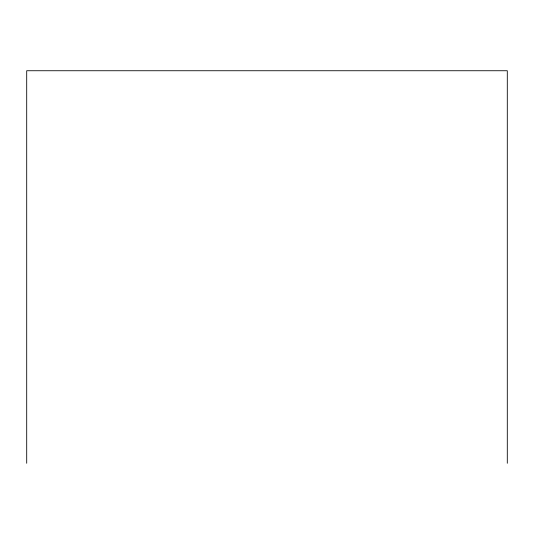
<?xml version="1.0" encoding="UTF-8"?>
<svg xmlns="http://www.w3.org/2000/svg" width="534" height="534" viewBox="0 0 534 534"><rect width="100%" height="100%" fill="white"/><g stroke="black" fill="none" stroke-linecap="round" stroke-linejoin="round"><path stroke-width="0.8" d="M507.3 463.265L507.3 70.735L26.7 70.735L26.7 463.265"/></g></svg>
